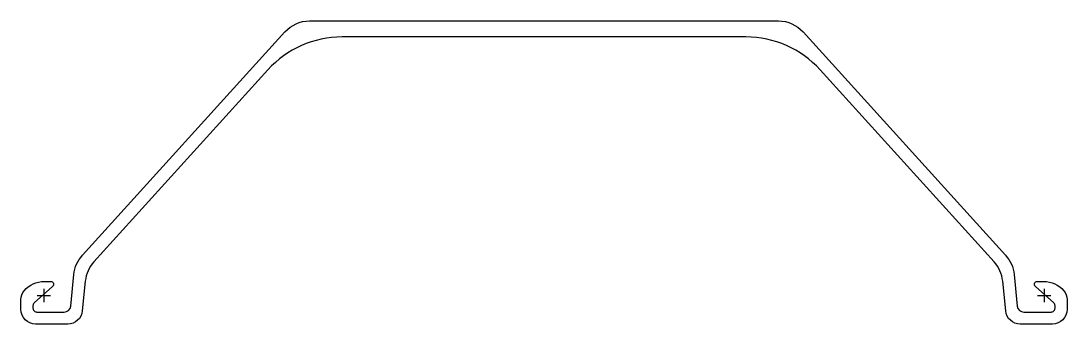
# Model space of a CAD drawing. Header units: millimetres. Extents: x -17 to 767, y -22 to 206.
import ezdxf

# ---------------------------------------------------------------- set-up
doc = ezdxf.new("R2010")
doc.units = ezdxf.units.MM
doc.header["$LTSCALE"] = 0.2

msp = doc.modelspace()

# ---------------------------------------------------------------- linework, layer by layer
at = {"flags": 128}
msp.add_lwpolyline([(375, 205.8), (550.77, 205.8, -0.211675), (569.29, 197.59), (721.16, 30.07, -0.160543), (727.51, 15.77), (729.89, -8, 0.385312), (734.86, -12.5), (755.25, -12.5, 0.414214), (758.25, -9.5), (758.25, -7.87, 0.212557), (757.26, -5.64), (743.45, 6.79, -0.687281), (744.88, 10.5), (749.65, 10.5, -0.219232), (764.85, 3.5, -0.17875), (767.25, -3), (767.25, -10.5, -0.414214), (756.25, -21.5), (732.15, -21.5, -0.385312), (721.2, -11.59), (718.96, 10.79, 0.160543), (712.61, 25.1), (582, 169.17, 0.211675), (526.43, 193.8), (375, 193.8), (223.57, 193.8, 0.211675), (168, 169.17), (37.39, 25.1, 0.160543), (31.04, 10.79), (28.8, -11.59, -0.385312), (17.85, -21.5), (-6.25, -21.5, -0.414214), (-17.25, -10.5), (-17.25, -3, -0.17875), (-14.85, 3.5, -0.219232), (0.35, 10.5), (5.12, 10.5, -0.687281), (6.55, 6.79), (-7.26, -5.64, 0.212557), (-8.25, -7.87), (-8.25, -9.5, 0.414214), (-5.25, -12.5), (15.14, -12.5, 0.385312), (20.11, -8), (22.49, 15.77, -0.160543), (28.84, 30.07), (180.71, 197.59, -0.211675), (199.23, 205.8)], format="xyb", close=True, dxfattribs=at)
at = {"layer": 'DEFPOINTS', "ltscale": 30}
for p, q in [((-5, 0), (5, 0)), ((0, 5), (0, -5)), ((745, 0), (755, 0)), ((750, 5), (750, -5))]:
    msp.add_line(p, q, dxfattribs=at)

doc.saveas('drawing.dxf')
